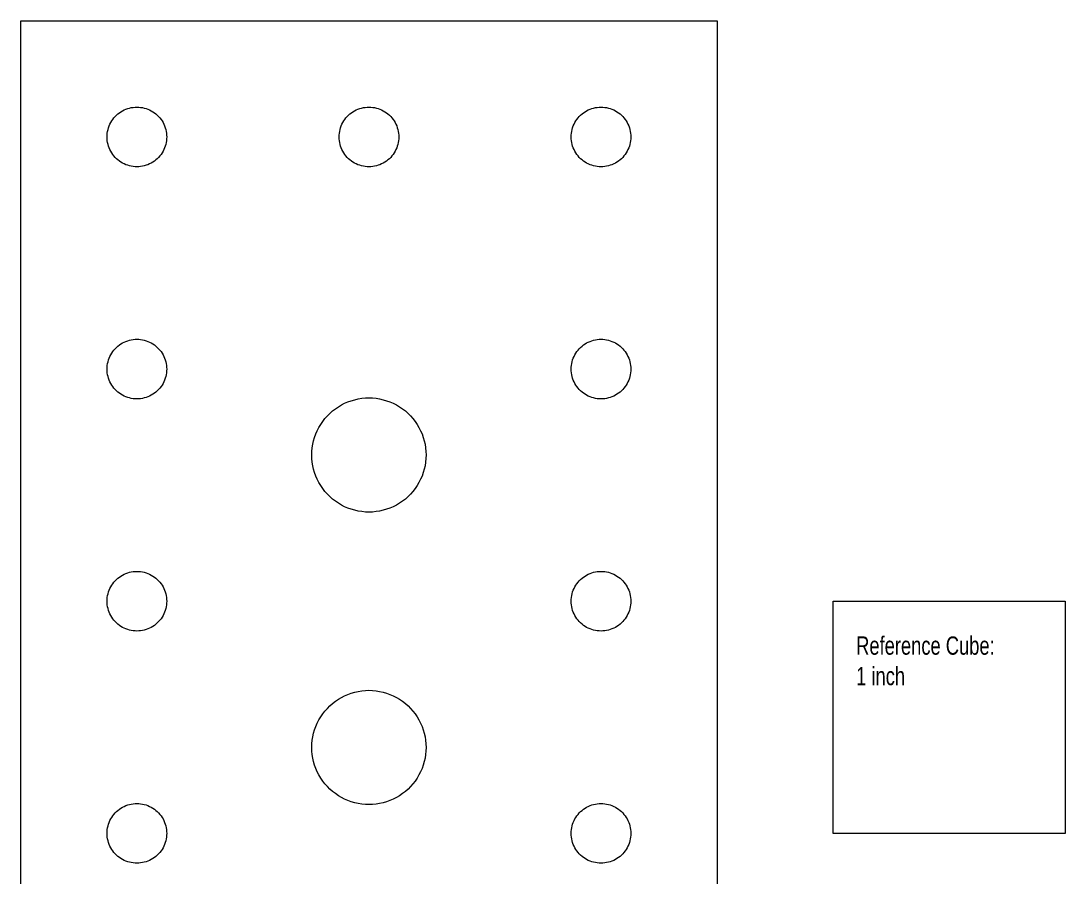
# Model space of a CAD drawing. Header units: millimetres. Extents: x -38 to 76, y -76 to 76.
# Drawn here: x -38.1 to 76.2, y -17.5 to 76.2 of the extents above; entities that cross this region are included whole.
import ezdxf

# ---------------------------------------------------------------- set-up
doc = ezdxf.new("R2010")
doc.units = ezdxf.units.MM
doc.layers.get('0').update_dxf_attribs({"linetype": 'CONTINUOUS', "lineweight": 0})
doc.styles.get("Standard").update_dxf_attribs({"font": 'txt', "width": 0.75})

msp = doc.modelspace()

# ---------------------------------------------------------------- linework, layer by layer
for p, q in [((-38.1, -76.2), (-38.1, 76.2)), ((-38.1, 76.2), (38.1, 76.2)), ((38.1, 76.2), (38.1, -76.2)), ((-27.149, 66.256), (-26.972, 66.36)), ((-26.972, 66.36), (-26.79, 66.453)), ((-26.79, 66.453), (-26.602, 66.535)), ((-26.602, 66.535), (-26.409, 66.604)), ((-26.409, 66.604), (-26.212, 66.661)), ((-26.212, 66.661), (-26.012, 66.706)), ((-26.012, 66.706), (-25.809, 66.738)), ((-25.809, 66.738), (-25.605, 66.757)), ((-25.605, 66.757), (-25.4, 66.764)), ((-25.4, 66.764), (-25.195, 66.757)), ((-25.195, 66.757), (-24.991, 66.738)), ((-24.991, 66.738), (-24.788, 66.706)), ((-24.788, 66.706), (-24.588, 66.661)), ((-24.588, 66.661), (-24.391, 66.604)), ((-24.391, 66.604), (-24.198, 66.535)), ((-24.198, 66.535), (-24.01, 66.453)), ((-24.01, 66.453), (-23.828, 66.36)), ((-23.828, 66.36), (-23.651, 66.256)), ((-1.749, 66.256), (-1.572, 66.36)), ((-1.572, 66.36), (-1.39, 66.453)), ((-1.39, 66.453), (-1.202, 66.535)), ((-1.202, 66.535), (-1.009, 66.604)), ((-1.009, 66.604), (-0.812, 66.661)), ((-0.812, 66.661), (-0.612, 66.706)), ((-0.612, 66.706), (-0.409, 66.738)), ((-0.409, 66.738), (-0.205, 66.757)), ((-0.205, 66.757), (0, 66.764)), ((0, 66.764), (0.205, 66.757)), ((0.205, 66.757), (0.409, 66.738)), ((0.409, 66.738), (0.612, 66.706)), ((0.612, 66.706), (0.812, 66.661)), ((0.812, 66.661), (1.009, 66.604)), ((1.009, 66.604), (1.202, 66.535)), ((1.202, 66.535), (1.39, 66.453)), ((1.39, 66.453), (1.572, 66.36)), ((1.572, 66.36), (1.749, 66.256)), ((23.651, 66.256), (23.828, 66.36)), ((23.828, 66.36), (24.01, 66.453)), ((24.01, 66.453), (24.198, 66.535)), ((24.198, 66.535), (24.391, 66.604)), ((24.391, 66.604), (24.588, 66.661)), ((24.588, 66.661), (24.788, 66.706)), ((24.788, 66.706), (24.991, 66.738)), ((24.991, 66.738), (25.195, 66.757)), ((25.195, 66.757), (25.4, 66.764)), ((25.4, 66.764), (25.605, 66.757)), ((25.605, 66.757), (25.809, 66.738)), ((25.809, 66.738), (26.012, 66.706)), ((26.012, 66.706), (26.212, 66.661)), ((26.212, 66.661), (26.409, 66.604)), ((26.409, 66.604), (26.602, 66.535)), ((26.602, 66.535), (26.79, 66.453)), ((26.79, 66.453), (26.972, 66.36)), ((26.972, 66.36), (27.149, 66.256)), ((-28.26, 65.072), (-28.156, 65.249)), ((-28.156, 65.249), (-28.041, 65.418)), ((-28.041, 65.418), (-27.915, 65.58)), ((-27.915, 65.58), (-27.779, 65.734)), ((-27.779, 65.734), (-27.634, 65.879)), ((-27.634, 65.879), (-27.48, 66.015)), ((-27.48, 66.015), (-27.318, 66.141)), ((-27.318, 66.141), (-27.149, 66.256)), ((-23.651, 66.256), (-23.482, 66.141)), ((-23.482, 66.141), (-23.32, 66.015)), ((-23.32, 66.015), (-23.166, 65.879)), ((-23.166, 65.879), (-23.021, 65.734)), ((-23.021, 65.734), (-22.885, 65.58)), ((-22.885, 65.58), (-22.759, 65.418)), ((-22.759, 65.418), (-22.644, 65.249)), ((-22.644, 65.249), (-22.54, 65.072)), ((-2.86, 65.072), (-2.756, 65.249)), ((-2.756, 65.249), (-2.641, 65.418)), ((-2.641, 65.418), (-2.515, 65.58)), ((-2.515, 65.58), (-2.379, 65.734)), ((-2.379, 65.734), (-2.234, 65.879)), ((-2.234, 65.879), (-2.08, 66.015)), ((-2.08, 66.015), (-1.918, 66.141)), ((-1.918, 66.141), (-1.749, 66.256)), ((1.749, 66.256), (1.918, 66.141)), ((1.918, 66.141), (2.08, 66.015)), ((2.08, 66.015), (2.234, 65.879)), ((2.234, 65.879), (2.379, 65.734)), ((2.379, 65.734), (2.515, 65.58)), ((2.515, 65.58), (2.641, 65.418)), ((2.641, 65.418), (2.756, 65.249)), ((2.756, 65.249), (2.86, 65.072)), ((22.54, 65.072), (22.644, 65.249)), ((22.644, 65.249), (22.759, 65.418)), ((22.759, 65.418), (22.885, 65.58)), ((22.885, 65.58), (23.021, 65.734)), ((23.021, 65.734), (23.166, 65.879)), ((23.166, 65.879), (23.32, 66.015)), ((23.32, 66.015), (23.482, 66.141)), ((23.482, 66.141), (23.651, 66.256)), ((27.149, 66.256), (27.318, 66.141)), ((27.318, 66.141), (27.48, 66.015)), ((27.48, 66.015), (27.634, 65.879)), ((27.634, 65.879), (27.779, 65.734)), ((27.779, 65.734), (27.915, 65.58)), ((27.915, 65.58), (28.041, 65.418)), ((28.041, 65.418), (28.156, 65.249)), ((28.156, 65.249), (28.26, 65.072)), ((-28.638, 63.909), (-28.606, 64.112)), ((-28.606, 64.112), (-28.561, 64.312)), ((-28.561, 64.312), (-28.504, 64.509)), ((-28.504, 64.509), (-28.435, 64.702)), ((-28.435, 64.702), (-28.353, 64.89)), ((-28.353, 64.89), (-28.26, 65.072)), ((-22.54, 65.072), (-22.447, 64.89)), ((-22.447, 64.89), (-22.365, 64.702)), ((-22.365, 64.702), (-22.296, 64.509)), ((-22.296, 64.509), (-22.239, 64.312)), ((-22.239, 64.312), (-22.194, 64.112)), ((-22.194, 64.112), (-22.162, 63.909)), ((-3.238, 63.909), (-3.206, 64.112)), ((-3.206, 64.112), (-3.161, 64.312)), ((-3.161, 64.312), (-3.104, 64.509)), ((-3.104, 64.509), (-3.035, 64.702)), ((-3.035, 64.702), (-2.953, 64.89)), ((-2.953, 64.89), (-2.86, 65.072)), ((2.86, 65.072), (2.953, 64.89)), ((2.953, 64.89), (3.035, 64.702)), ((3.035, 64.702), (3.104, 64.509)), ((3.104, 64.509), (3.161, 64.312)), ((3.161, 64.312), (3.206, 64.112)), ((3.206, 64.112), (3.238, 63.909)), ((22.162, 63.909), (22.194, 64.112)), ((22.194, 64.112), (22.239, 64.312)), ((22.239, 64.312), (22.296, 64.509)), ((22.296, 64.509), (22.365, 64.702)), ((22.365, 64.702), (22.447, 64.89)), ((22.447, 64.89), (22.54, 65.072)), ((28.26, 65.072), (28.353, 64.89)), ((28.353, 64.89), (28.435, 64.702)), ((28.435, 64.702), (28.504, 64.509)), ((28.504, 64.509), (28.561, 64.312)), ((28.561, 64.312), (28.606, 64.112)), ((28.606, 64.112), (28.638, 63.909)), ((-28.664, 63.5), (-28.657, 63.705)), ((-28.657, 63.295), (-28.664, 63.5)), ((-28.657, 63.705), (-28.638, 63.909)), ((-28.638, 63.091), (-28.657, 63.295)), ((-28.606, 62.888), (-28.638, 63.091)), ((-28.561, 62.688), (-28.606, 62.888)), ((-22.194, 62.888), (-22.239, 62.688)), ((-22.162, 63.091), (-22.194, 62.888)), ((-22.162, 63.909), (-22.143, 63.705)), ((-22.143, 63.295), (-22.162, 63.091)), ((-22.143, 63.705), (-22.136, 63.5)), ((-22.136, 63.5), (-22.143, 63.295)), ((-3.264, 63.5), (-3.257, 63.705)), ((-3.257, 63.295), (-3.264, 63.5)), ((-3.257, 63.705), (-3.238, 63.909)), ((-3.238, 63.091), (-3.257, 63.295)), ((-3.206, 62.888), (-3.238, 63.091)), ((-3.161, 62.688), (-3.206, 62.888)), ((3.206, 62.888), (3.161, 62.688)), ((3.238, 63.091), (3.206, 62.888)), ((3.238, 63.909), (3.257, 63.705)), ((3.257, 63.295), (3.238, 63.091)), ((3.257, 63.705), (3.264, 63.5)), ((3.264, 63.5), (3.257, 63.295)), ((22.136, 63.5), (22.143, 63.705)), ((22.143, 63.295), (22.136, 63.5)), ((22.143, 63.705), (22.162, 63.909)), ((22.162, 63.091), (22.143, 63.295)), ((22.194, 62.888), (22.162, 63.091)), ((22.239, 62.688), (22.194, 62.888)), ((28.606, 62.888), (28.561, 62.688)), ((28.638, 63.091), (28.606, 62.888)), ((28.638, 63.909), (28.657, 63.705)), ((28.657, 63.295), (28.638, 63.091)), ((28.657, 63.705), (28.664, 63.5)), ((28.664, 63.5), (28.657, 63.295)), ((-28.504, 62.491), (-28.561, 62.688)), ((-28.435, 62.298), (-28.504, 62.491)), ((-28.353, 62.11), (-28.435, 62.298)), ((-28.26, 61.928), (-28.353, 62.11)), ((-28.156, 61.751), (-28.26, 61.928)), ((-28.041, 61.582), (-28.156, 61.751)), ((-22.644, 61.751), (-22.759, 61.582)), ((-22.54, 61.928), (-22.644, 61.751)), ((-22.447, 62.11), (-22.54, 61.928)), ((-22.365, 62.298), (-22.447, 62.11)), ((-22.296, 62.491), (-22.365, 62.298)), ((-22.239, 62.688), (-22.296, 62.491)), ((-3.104, 62.491), (-3.161, 62.688)), ((-3.035, 62.298), (-3.104, 62.491)), ((-2.953, 62.11), (-3.035, 62.298)), ((-2.86, 61.928), (-2.953, 62.11)), ((-2.756, 61.751), (-2.86, 61.928)), ((-2.641, 61.582), (-2.756, 61.751)), ((2.756, 61.751), (2.641, 61.582)), ((2.86, 61.928), (2.756, 61.751)), ((2.953, 62.11), (2.86, 61.928)), ((3.035, 62.298), (2.953, 62.11)), ((3.104, 62.491), (3.035, 62.298)), ((3.161, 62.688), (3.104, 62.491)), ((22.296, 62.491), (22.239, 62.688)), ((22.365, 62.298), (22.296, 62.491)), ((22.447, 62.11), (22.365, 62.298)), ((22.54, 61.928), (22.447, 62.11)), ((22.644, 61.751), (22.54, 61.928)), ((22.759, 61.582), (22.644, 61.751)), ((28.156, 61.751), (28.041, 61.582)), ((28.26, 61.928), (28.156, 61.751)), ((28.353, 62.11), (28.26, 61.928)), ((28.435, 62.298), (28.353, 62.11)), ((28.504, 62.491), (28.435, 62.298)), ((28.561, 62.688), (28.504, 62.491)), ((-27.915, 61.42), (-28.041, 61.582)), ((-27.779, 61.266), (-27.915, 61.42)), ((-27.634, 61.121), (-27.779, 61.266)), ((-27.48, 60.985), (-27.634, 61.121)), ((-27.318, 60.859), (-27.48, 60.985)), ((-27.149, 60.744), (-27.318, 60.859)), ((-26.972, 60.64), (-27.149, 60.744)), ((-26.79, 60.547), (-26.972, 60.64)), ((-23.828, 60.64), (-24.01, 60.547)), ((-23.651, 60.744), (-23.828, 60.64)), ((-23.482, 60.859), (-23.651, 60.744)), ((-23.32, 60.985), (-23.482, 60.859)), ((-23.166, 61.121), (-23.32, 60.985)), ((-23.021, 61.266), (-23.166, 61.121)), ((-22.885, 61.42), (-23.021, 61.266)), ((-22.759, 61.582), (-22.885, 61.42)), ((-2.515, 61.42), (-2.641, 61.582)), ((-2.379, 61.266), (-2.515, 61.42)), ((-2.234, 61.121), (-2.379, 61.266)), ((-2.08, 60.985), (-2.234, 61.121)), ((-1.918, 60.859), (-2.08, 60.985)), ((-1.749, 60.744), (-1.918, 60.859)), ((-1.572, 60.64), (-1.749, 60.744)), ((-1.39, 60.547), (-1.572, 60.64)), ((1.572, 60.64), (1.39, 60.547)), ((1.749, 60.744), (1.572, 60.64)), ((1.918, 60.859), (1.749, 60.744)), ((2.08, 60.985), (1.918, 60.859)), ((2.234, 61.121), (2.08, 60.985)), ((2.379, 61.266), (2.234, 61.121)), ((2.515, 61.42), (2.379, 61.266)), ((2.641, 61.582), (2.515, 61.42)), ((22.885, 61.42), (22.759, 61.582)), ((23.021, 61.266), (22.885, 61.42)), ((23.166, 61.121), (23.021, 61.266)), ((23.32, 60.985), (23.166, 61.121)), ((23.482, 60.859), (23.32, 60.985)), ((23.651, 60.744), (23.482, 60.859)), ((23.828, 60.64), (23.651, 60.744)), ((24.01, 60.547), (23.828, 60.64)), ((26.972, 60.64), (26.79, 60.547)), ((27.149, 60.744), (26.972, 60.64)), ((27.318, 60.859), (27.149, 60.744)), ((27.48, 60.985), (27.318, 60.859)), ((27.634, 61.121), (27.48, 60.985)), ((27.779, 61.266), (27.634, 61.121)), ((27.915, 61.42), (27.779, 61.266)), ((28.041, 61.582), (27.915, 61.42)), ((-26.602, 60.465), (-26.79, 60.547)), ((-26.409, 60.396), (-26.602, 60.465)), ((-26.212, 60.339), (-26.409, 60.396)), ((-26.012, 60.294), (-26.212, 60.339)), ((-25.809, 60.262), (-26.012, 60.294)), ((-25.605, 60.243), (-25.809, 60.262)), ((-25.4, 60.236), (-25.605, 60.243)), ((-25.195, 60.243), (-25.4, 60.236)), ((-24.991, 60.262), (-25.195, 60.243)), ((-24.788, 60.294), (-24.991, 60.262)), ((-24.588, 60.339), (-24.788, 60.294)), ((-24.391, 60.396), (-24.588, 60.339)), ((-24.198, 60.465), (-24.391, 60.396)), ((-24.01, 60.547), (-24.198, 60.465)), ((-1.202, 60.465), (-1.39, 60.547)), ((-1.009, 60.396), (-1.202, 60.465)), ((-0.812, 60.339), (-1.009, 60.396)), ((-0.612, 60.294), (-0.812, 60.339)), ((-0.409, 60.262), (-0.612, 60.294)), ((-0.205, 60.243), (-0.409, 60.262)), ((0, 60.236), (-0.205, 60.243)), ((0.205, 60.243), (0, 60.236)), ((0.409, 60.262), (0.205, 60.243)), ((0.612, 60.294), (0.409, 60.262)), ((0.812, 60.339), (0.612, 60.294)), ((1.009, 60.396), (0.812, 60.339)), ((1.202, 60.465), (1.009, 60.396)), ((1.39, 60.547), (1.202, 60.465)), ((24.198, 60.465), (24.01, 60.547)), ((24.391, 60.396), (24.198, 60.465)), ((24.588, 60.339), (24.391, 60.396)), ((24.788, 60.294), (24.588, 60.339)), ((24.991, 60.262), (24.788, 60.294)), ((25.195, 60.243), (24.991, 60.262)), ((25.4, 60.236), (25.195, 60.243)), ((25.605, 60.243), (25.4, 60.236)), ((25.809, 60.262), (25.605, 60.243)), ((26.012, 60.294), (25.809, 60.262)), ((26.212, 60.339), (26.012, 60.294)), ((26.409, 60.396), (26.212, 60.339)), ((26.602, 60.465), (26.409, 60.396)), ((26.79, 60.547), (26.602, 60.465)), ((-26.602, 41.135), (-26.409, 41.204)), ((-26.409, 41.204), (-26.212, 41.261)), ((-26.212, 41.261), (-26.012, 41.306)), ((-26.012, 41.306), (-25.809, 41.338)), ((-25.809, 41.338), (-25.605, 41.357)), ((-25.605, 41.357), (-25.4, 41.364)), ((-25.4, 41.364), (-25.195, 41.357)), ((-25.195, 41.357), (-24.991, 41.338)), ((-24.991, 41.338), (-24.788, 41.306)), ((-24.788, 41.306), (-24.588, 41.261)), ((-24.588, 41.261), (-24.391, 41.204)), ((-24.391, 41.204), (-24.198, 41.135)), ((24.198, 41.135), (24.391, 41.204)), ((24.391, 41.204), (24.588, 41.261)), ((24.588, 41.261), (24.788, 41.306)), ((24.788, 41.306), (24.991, 41.338)), ((24.991, 41.338), (25.195, 41.357)), ((25.195, 41.357), (25.4, 41.364)), ((25.4, 41.364), (25.605, 41.357)), ((25.605, 41.357), (25.809, 41.338)), ((25.809, 41.338), (26.012, 41.306)), ((26.012, 41.306), (26.212, 41.261)), ((26.212, 41.261), (26.409, 41.204)), ((26.409, 41.204), (26.602, 41.135)), ((-28.156, 39.849), (-28.041, 40.018)), ((-28.041, 40.018), (-27.915, 40.18)), ((-27.915, 40.18), (-27.779, 40.334)), ((-27.779, 40.334), (-27.634, 40.479)), ((-27.634, 40.479), (-27.48, 40.615)), ((-27.48, 40.615), (-27.318, 40.741)), ((-27.318, 40.741), (-27.149, 40.856)), ((-27.149, 40.856), (-26.972, 40.96)), ((-26.972, 40.96), (-26.79, 41.053)), ((-26.79, 41.053), (-26.602, 41.135)), ((-24.198, 41.135), (-24.01, 41.053)), ((-24.01, 41.053), (-23.828, 40.96)), ((-23.828, 40.96), (-23.651, 40.856)), ((-23.651, 40.856), (-23.482, 40.741)), ((-23.482, 40.741), (-23.32, 40.615)), ((-23.32, 40.615), (-23.166, 40.479)), ((-23.166, 40.479), (-23.021, 40.334)), ((-23.021, 40.334), (-22.885, 40.18)), ((-22.885, 40.18), (-22.759, 40.018)), ((-22.759, 40.018), (-22.644, 39.849)), ((22.644, 39.849), (22.759, 40.018)), ((22.759, 40.018), (22.885, 40.18)), ((22.885, 40.18), (23.021, 40.334)), ((23.021, 40.334), (23.166, 40.479)), ((23.166, 40.479), (23.32, 40.615)), ((23.32, 40.615), (23.482, 40.741)), ((23.482, 40.741), (23.651, 40.856)), ((23.651, 40.856), (23.828, 40.96)), ((23.828, 40.96), (24.01, 41.053)), ((24.01, 41.053), (24.198, 41.135)), ((26.602, 41.135), (26.79, 41.053)), ((26.79, 41.053), (26.972, 40.96)), ((26.972, 40.96), (27.149, 40.856)), ((27.149, 40.856), (27.318, 40.741)), ((27.318, 40.741), (27.48, 40.615)), ((27.48, 40.615), (27.634, 40.479)), ((27.634, 40.479), (27.779, 40.334)), ((27.779, 40.334), (27.915, 40.18)), ((27.915, 40.18), (28.041, 40.018)), ((28.041, 40.018), (28.156, 39.849)), ((-28.606, 38.712), (-28.561, 38.912)), ((-28.561, 38.912), (-28.504, 39.109)), ((-28.504, 39.109), (-28.435, 39.302)), ((-28.435, 39.302), (-28.353, 39.49)), ((-28.353, 39.49), (-28.26, 39.672)), ((-28.26, 39.672), (-28.156, 39.849)), ((-22.644, 39.849), (-22.54, 39.672)), ((-22.54, 39.672), (-22.447, 39.49)), ((-22.447, 39.49), (-22.365, 39.302)), ((-22.365, 39.302), (-22.296, 39.109)), ((-22.296, 39.109), (-22.239, 38.912)), ((-22.239, 38.912), (-22.194, 38.712)), ((22.194, 38.712), (22.239, 38.912)), ((22.239, 38.912), (22.296, 39.109)), ((22.296, 39.109), (22.365, 39.302)), ((22.365, 39.302), (22.447, 39.49)), ((22.447, 39.49), (22.54, 39.672)), ((22.54, 39.672), (22.644, 39.849)), ((28.156, 39.849), (28.26, 39.672)), ((28.26, 39.672), (28.353, 39.49)), ((28.353, 39.49), (28.435, 39.302)), ((28.435, 39.302), (28.504, 39.109)), ((28.504, 39.109), (28.561, 38.912)), ((28.561, 38.912), (28.606, 38.712)), ((-28.664, 38.1), (-28.657, 38.305)), ((-28.657, 37.895), (-28.664, 38.1)), ((-28.657, 38.305), (-28.638, 38.509)), ((-28.638, 37.691), (-28.657, 37.895)), ((-28.638, 38.509), (-28.606, 38.712)), ((-22.194, 38.712), (-22.162, 38.509)), ((-22.162, 38.509), (-22.143, 38.305)), ((-22.143, 37.895), (-22.162, 37.691)), ((-22.143, 38.305), (-22.136, 38.1)), ((-22.136, 38.1), (-22.143, 37.895)), ((22.136, 38.1), (22.143, 38.305)), ((22.143, 37.895), (22.136, 38.1)), ((22.143, 38.305), (22.162, 38.509)), ((22.162, 37.691), (22.143, 37.895)), ((22.162, 38.509), (22.194, 38.712)), ((28.606, 38.712), (28.638, 38.509)), ((28.638, 38.509), (28.657, 38.305)), ((28.657, 37.895), (28.638, 37.691)), ((28.657, 38.305), (28.664, 38.1)), ((28.664, 38.1), (28.657, 37.895)), ((-28.606, 37.488), (-28.638, 37.691)), ((-28.561, 37.288), (-28.606, 37.488)), ((-28.504, 37.091), (-28.561, 37.288)), ((-28.435, 36.898), (-28.504, 37.091)), ((-28.353, 36.71), (-28.435, 36.898)), ((-28.26, 36.528), (-28.353, 36.71)), ((-22.447, 36.71), (-22.54, 36.528)), ((-22.365, 36.898), (-22.447, 36.71)), ((-22.296, 37.091), (-22.365, 36.898)), ((-22.239, 37.288), (-22.296, 37.091)), ((-22.194, 37.488), (-22.239, 37.288)), ((-22.162, 37.691), (-22.194, 37.488)), ((22.194, 37.488), (22.162, 37.691)), ((22.239, 37.288), (22.194, 37.488)), ((22.296, 37.091), (22.239, 37.288)), ((22.365, 36.898), (22.296, 37.091)), ((22.447, 36.71), (22.365, 36.898)), ((22.54, 36.528), (22.447, 36.71)), ((28.353, 36.71), (28.26, 36.528)), ((28.435, 36.898), (28.353, 36.71)), ((28.504, 37.091), (28.435, 36.898)), ((28.561, 37.288), (28.504, 37.091)), ((28.606, 37.488), (28.561, 37.288)), ((28.638, 37.691), (28.606, 37.488)), ((-28.156, 36.351), (-28.26, 36.528)), ((-28.041, 36.182), (-28.156, 36.351)), ((-27.915, 36.02), (-28.041, 36.182)), ((-27.779, 35.866), (-27.915, 36.02)), ((-27.634, 35.721), (-27.779, 35.866)), ((-27.48, 35.585), (-27.634, 35.721)), ((-27.318, 35.459), (-27.48, 35.585)), ((-27.149, 35.344), (-27.318, 35.459)), ((-23.482, 35.459), (-23.651, 35.344)), ((-23.32, 35.585), (-23.482, 35.459)), ((-23.166, 35.721), (-23.32, 35.585)), ((-23.021, 35.866), (-23.166, 35.721)), ((-22.885, 36.02), (-23.021, 35.866)), ((-22.759, 36.182), (-22.885, 36.02)), ((-22.644, 36.351), (-22.759, 36.182)), ((-22.54, 36.528), (-22.644, 36.351)), ((22.644, 36.351), (22.54, 36.528)), ((22.759, 36.182), (22.644, 36.351)), ((22.885, 36.02), (22.759, 36.182)), ((23.021, 35.866), (22.885, 36.02)), ((23.166, 35.721), (23.021, 35.866)), ((23.32, 35.585), (23.166, 35.721)), ((23.482, 35.459), (23.32, 35.585)), ((23.651, 35.344), (23.482, 35.459)), ((27.318, 35.459), (27.149, 35.344)), ((27.48, 35.585), (27.318, 35.459)), ((27.634, 35.721), (27.48, 35.585)), ((27.779, 35.866), (27.634, 35.721)), ((27.915, 36.02), (27.779, 35.866)), ((28.041, 36.182), (27.915, 36.02)), ((28.156, 36.351), (28.041, 36.182)), ((28.26, 36.528), (28.156, 36.351)), ((-26.972, 35.24), (-27.149, 35.344)), ((-26.79, 35.147), (-26.972, 35.24)), ((-26.602, 35.065), (-26.79, 35.147)), ((-26.409, 34.996), (-26.602, 35.065)), ((-26.212, 34.939), (-26.409, 34.996)), ((-26.012, 34.894), (-26.212, 34.939)), ((-25.809, 34.862), (-26.012, 34.894)), ((-25.605, 34.843), (-25.809, 34.862)), ((-25.4, 34.836), (-25.605, 34.843)), ((-25.195, 34.843), (-25.4, 34.836)), ((-24.991, 34.862), (-25.195, 34.843)), ((-24.788, 34.894), (-24.991, 34.862)), ((-24.588, 34.939), (-24.788, 34.894)), ((-24.391, 34.996), (-24.588, 34.939)), ((-24.198, 35.065), (-24.391, 34.996)), ((-24.01, 35.147), (-24.198, 35.065)), ((-23.828, 35.24), (-24.01, 35.147)), ((-23.651, 35.344), (-23.828, 35.24)), ((-3.011, 34.177), (-2.661, 34.355)), ((-2.661, 34.355), (-2.301, 34.511)), ((-2.301, 34.511), (-1.931, 34.644)), ((-1.931, 34.644), (-1.554, 34.754)), ((-1.554, 34.754), (-1.171, 34.839)), ((-1.171, 34.839), (-0.783, 34.901)), ((-0.783, 34.901), (-0.392, 34.938)), ((-0.392, 34.938), (0, 34.95)), ((0, 34.95), (0.392, 34.938)), ((0.392, 34.938), (0.783, 34.901)), ((0.783, 34.901), (1.171, 34.839)), ((1.171, 34.839), (1.554, 34.754)), ((1.554, 34.754), (1.931, 34.644)), ((1.931, 34.644), (2.301, 34.511)), ((2.301, 34.511), (2.661, 34.355)), ((2.661, 34.355), (3.011, 34.177)), ((23.828, 35.24), (23.651, 35.344)), ((24.01, 35.147), (23.828, 35.24)), ((24.198, 35.065), (24.01, 35.147)), ((24.391, 34.996), (24.198, 35.065)), ((24.588, 34.939), (24.391, 34.996)), ((24.788, 34.894), (24.588, 34.939)), ((24.991, 34.862), (24.788, 34.894)), ((25.195, 34.843), (24.991, 34.862)), ((25.4, 34.836), (25.195, 34.843)), ((25.605, 34.843), (25.4, 34.836)), ((25.809, 34.862), (25.605, 34.843)), ((26.012, 34.894), (25.809, 34.862)), ((26.212, 34.939), (26.012, 34.894)), ((26.409, 34.996), (26.212, 34.939)), ((26.602, 35.065), (26.409, 34.996)), ((26.79, 35.147), (26.602, 35.065)), ((26.972, 35.24), (26.79, 35.147)), ((27.149, 35.344), (26.972, 35.24)), ((-4.556, 32.978), (-4.278, 33.256)), ((-4.278, 33.256), (-3.984, 33.516)), ((-3.984, 33.516), (-3.674, 33.756)), ((-3.674, 33.756), (-3.349, 33.977)), ((-3.349, 33.977), (-3.011, 34.177)), ((3.011, 34.177), (3.349, 33.977)), ((3.349, 33.977), (3.674, 33.756)), ((3.674, 33.756), (3.984, 33.516)), ((3.984, 33.516), (4.278, 33.256)), ((4.278, 33.256), (4.556, 32.978)), ((-5.477, 31.711), (-5.277, 32.049)), ((-5.277, 32.049), (-5.056, 32.374)), ((-5.056, 32.374), (-4.816, 32.684)), ((-4.816, 32.684), (-4.556, 32.978)), ((4.556, 32.978), (4.816, 32.684)), ((4.816, 32.684), (5.056, 32.374)), ((5.056, 32.374), (5.277, 32.049)), ((5.277, 32.049), (5.477, 31.711)), ((-5.944, 30.631), (-5.811, 31.001)), ((-5.811, 31.001), (-5.655, 31.361)), ((-5.655, 31.361), (-5.477, 31.711)), ((5.477, 31.711), (5.655, 31.361)), ((5.655, 31.361), (5.811, 31.001)), ((5.811, 31.001), (5.944, 30.631)), ((-6.201, 29.483), (-6.139, 29.871)), ((-6.139, 29.871), (-6.054, 30.254)), ((-6.054, 30.254), (-5.944, 30.631)), ((5.944, 30.631), (6.054, 30.254)), ((6.054, 30.254), (6.139, 29.871)), ((6.139, 29.871), (6.201, 29.483)), ((-6.25, 28.7), (-6.238, 29.092)), ((-6.238, 28.308), (-6.25, 28.7)), ((-6.238, 29.092), (-6.201, 29.483)), ((6.201, 29.483), (6.238, 29.092)), ((6.238, 29.092), (6.25, 28.7)), ((6.25, 28.7), (6.238, 28.308)), ((-6.201, 27.917), (-6.238, 28.308)), ((-6.139, 27.529), (-6.201, 27.917)), ((-6.054, 27.146), (-6.139, 27.529)), ((6.139, 27.529), (6.054, 27.146)), ((6.201, 27.917), (6.139, 27.529)), ((6.238, 28.308), (6.201, 27.917)), ((-5.944, 26.769), (-6.054, 27.146)), ((-5.811, 26.399), (-5.944, 26.769)), ((-5.655, 26.039), (-5.811, 26.399)), ((5.811, 26.399), (5.655, 26.039)), ((5.944, 26.769), (5.811, 26.399)), ((6.054, 27.146), (5.944, 26.769)), ((-5.477, 25.689), (-5.655, 26.039)), ((-5.277, 25.351), (-5.477, 25.689)), ((-5.056, 25.026), (-5.277, 25.351)), ((5.277, 25.351), (5.056, 25.026)), ((5.477, 25.689), (5.277, 25.351)), ((5.655, 26.039), (5.477, 25.689)), ((-4.816, 24.716), (-5.056, 25.026)), ((-4.556, 24.422), (-4.816, 24.716)), ((-4.278, 24.144), (-4.556, 24.422)), ((-3.984, 23.884), (-4.278, 24.144)), ((4.278, 24.144), (3.984, 23.884)), ((4.556, 24.422), (4.278, 24.144)), ((4.816, 24.716), (4.556, 24.422)), ((5.056, 25.026), (4.816, 24.716)), ((-3.674, 23.644), (-3.984, 23.884)), ((-3.349, 23.423), (-3.674, 23.644)), ((-3.011, 23.223), (-3.349, 23.423)), ((-2.661, 23.045), (-3.011, 23.223)), ((-2.301, 22.889), (-2.661, 23.045)), ((-1.931, 22.756), (-2.301, 22.889)), ((2.301, 22.889), (1.931, 22.756)), ((2.661, 23.045), (2.301, 22.889)), ((3.011, 23.223), (2.661, 23.045)), ((3.349, 23.423), (3.011, 23.223)), ((3.674, 23.644), (3.349, 23.423)), ((3.984, 23.884), (3.674, 23.644)), ((-1.554, 22.646), (-1.931, 22.756)), ((-1.171, 22.561), (-1.554, 22.646)), ((-0.783, 22.499), (-1.171, 22.561)), ((-0.392, 22.462), (-0.783, 22.499)), ((0, 22.45), (-0.392, 22.462)), ((0.392, 22.462), (0, 22.45)), ((0.783, 22.499), (0.392, 22.462)), ((1.171, 22.561), (0.783, 22.499)), ((1.554, 22.646), (1.171, 22.561)), ((1.931, 22.756), (1.554, 22.646)), ((-27.915, 14.78), (-27.779, 14.934)), ((-27.779, 14.934), (-27.634, 15.079)), ((-27.634, 15.079), (-27.48, 15.215)), ((-27.48, 15.215), (-27.318, 15.341)), ((-27.318, 15.341), (-27.149, 15.456)), ((-27.149, 15.456), (-26.972, 15.56)), ((-26.972, 15.56), (-26.79, 15.653)), ((-26.79, 15.653), (-26.602, 15.735)), ((-26.602, 15.735), (-26.409, 15.804)), ((-26.409, 15.804), (-26.212, 15.861)), ((-26.212, 15.861), (-26.012, 15.906)), ((-26.012, 15.906), (-25.809, 15.938)), ((-25.809, 15.938), (-25.605, 15.957)), ((-25.605, 15.957), (-25.4, 15.964)), ((-25.4, 15.964), (-25.195, 15.957)), ((-25.195, 15.957), (-24.991, 15.938)), ((-24.991, 15.938), (-24.788, 15.906)), ((-24.788, 15.906), (-24.588, 15.861)), ((-24.588, 15.861), (-24.391, 15.804)), ((-24.391, 15.804), (-24.198, 15.735)), ((-24.198, 15.735), (-24.01, 15.653)), ((-24.01, 15.653), (-23.828, 15.56)), ((-23.828, 15.56), (-23.651, 15.456)), ((-23.651, 15.456), (-23.482, 15.341)), ((-23.482, 15.341), (-23.32, 15.215)), ((-23.32, 15.215), (-23.166, 15.079)), ((-23.166, 15.079), (-23.021, 14.934)), ((-23.021, 14.934), (-22.885, 14.78)), ((22.885, 14.78), (23.021, 14.934)), ((23.021, 14.934), (23.166, 15.079)), ((23.166, 15.079), (23.32, 15.215)), ((23.32, 15.215), (23.482, 15.341)), ((23.482, 15.341), (23.651, 15.456)), ((23.651, 15.456), (23.828, 15.56)), ((23.828, 15.56), (24.01, 15.653)), ((24.01, 15.653), (24.198, 15.735)), ((24.198, 15.735), (24.391, 15.804)), ((24.391, 15.804), (24.588, 15.861)), ((24.588, 15.861), (24.788, 15.906)), ((24.788, 15.906), (24.991, 15.938)), ((24.991, 15.938), (25.195, 15.957)), ((25.195, 15.957), (25.4, 15.964)), ((25.4, 15.964), (25.605, 15.957)), ((25.605, 15.957), (25.809, 15.938)), ((25.809, 15.938), (26.012, 15.906)), ((26.012, 15.906), (26.212, 15.861)), ((26.212, 15.861), (26.409, 15.804)), ((26.409, 15.804), (26.602, 15.735)), ((26.602, 15.735), (26.79, 15.653)), ((26.79, 15.653), (26.972, 15.56)), ((26.972, 15.56), (27.149, 15.456)), ((27.149, 15.456), (27.318, 15.341)), ((27.318, 15.341), (27.48, 15.215)), ((27.48, 15.215), (27.634, 15.079)), ((27.634, 15.079), (27.779, 14.934)), ((27.779, 14.934), (27.915, 14.78)), ((-28.504, 13.709), (-28.435, 13.902)), ((-28.435, 13.902), (-28.353, 14.09)), ((-28.353, 14.09), (-28.26, 14.272)), ((-28.26, 14.272), (-28.156, 14.449)), ((-28.156, 14.449), (-28.041, 14.618)), ((-28.041, 14.618), (-27.915, 14.78)), ((-22.885, 14.78), (-22.759, 14.618)), ((-22.759, 14.618), (-22.644, 14.449)), ((-22.644, 14.449), (-22.54, 14.272)), ((-22.54, 14.272), (-22.447, 14.09)), ((-22.447, 14.09), (-22.365, 13.902)), ((-22.365, 13.902), (-22.296, 13.709)), ((22.296, 13.709), (22.365, 13.902)), ((22.365, 13.902), (22.447, 14.09)), ((22.447, 14.09), (22.54, 14.272)), ((22.54, 14.272), (22.644, 14.449)), ((22.644, 14.449), (22.759, 14.618)), ((22.759, 14.618), (22.885, 14.78)), ((27.915, 14.78), (28.041, 14.618)), ((28.041, 14.618), (28.156, 14.449)), ((28.156, 14.449), (28.26, 14.272)), ((28.26, 14.272), (28.353, 14.09)), ((28.353, 14.09), (28.435, 13.902)), ((28.435, 13.902), (28.504, 13.709)), ((-28.664, 12.7), (-28.657, 12.905)), ((-28.657, 12.495), (-28.664, 12.7)), ((-28.657, 12.905), (-28.638, 13.109)), ((-28.638, 13.109), (-28.606, 13.312)), ((-28.606, 13.312), (-28.561, 13.512)), ((-28.561, 13.512), (-28.504, 13.709)), ((-22.296, 13.709), (-22.239, 13.512)), ((-22.239, 13.512), (-22.194, 13.312)), ((-22.194, 13.312), (-22.162, 13.109)), ((-22.162, 13.109), (-22.143, 12.905)), ((-22.143, 12.905), (-22.136, 12.7)), ((-22.136, 12.7), (-22.143, 12.495)), ((22.136, 12.7), (22.143, 12.905)), ((22.143, 12.495), (22.136, 12.7)), ((22.143, 12.905), (22.162, 13.109)), ((22.162, 13.109), (22.194, 13.312)), ((22.194, 13.312), (22.239, 13.512)), ((22.239, 13.512), (22.296, 13.709)), ((28.504, 13.709), (28.561, 13.512)), ((28.561, 13.512), (28.606, 13.312)), ((28.606, 13.312), (28.638, 13.109)), ((28.638, 13.109), (28.657, 12.905)), ((28.657, 12.905), (28.664, 12.7)), ((28.664, 12.7), (28.657, 12.495)), ((50.8, -12.7), (50.8, 12.7)), ((50.8, 12.7), (76.2, 12.7)), ((76.2, 12.7), (76.2, -12.7)), ((-28.638, 12.291), (-28.657, 12.495)), ((-28.606, 12.088), (-28.638, 12.291)), ((-28.561, 11.888), (-28.606, 12.088)), ((-28.504, 11.691), (-28.561, 11.888)), ((-28.435, 11.498), (-28.504, 11.691)), ((-28.353, 11.31), (-28.435, 11.498)), ((-22.365, 11.498), (-22.447, 11.31)), ((-22.296, 11.691), (-22.365, 11.498)), ((-22.239, 11.888), (-22.296, 11.691)), ((-22.194, 12.088), (-22.239, 11.888)), ((-22.162, 12.291), (-22.194, 12.088)), ((-22.143, 12.495), (-22.162, 12.291)), ((22.162, 12.291), (22.143, 12.495)), ((22.194, 12.088), (22.162, 12.291)), ((22.239, 11.888), (22.194, 12.088)), ((22.296, 11.691), (22.239, 11.888)), ((22.365, 11.498), (22.296, 11.691)), ((22.447, 11.31), (22.365, 11.498)), ((28.435, 11.498), (28.353, 11.31)), ((28.504, 11.691), (28.435, 11.498)), ((28.561, 11.888), (28.504, 11.691)), ((28.606, 12.088), (28.561, 11.888)), ((28.638, 12.291), (28.606, 12.088)), ((28.657, 12.495), (28.638, 12.291)), ((-28.26, 11.128), (-28.353, 11.31)), ((-28.156, 10.951), (-28.26, 11.128)), ((-28.041, 10.782), (-28.156, 10.951)), ((-27.915, 10.62), (-28.041, 10.782)), ((-27.779, 10.466), (-27.915, 10.62)), ((-27.634, 10.321), (-27.779, 10.466)), ((-27.48, 10.185), (-27.634, 10.321)), ((-23.166, 10.321), (-23.32, 10.185)), ((-23.021, 10.466), (-23.166, 10.321)), ((-22.885, 10.62), (-23.021, 10.466)), ((-22.759, 10.782), (-22.885, 10.62)), ((-22.644, 10.951), (-22.759, 10.782)), ((-22.54, 11.128), (-22.644, 10.951)), ((-22.447, 11.31), (-22.54, 11.128)), ((22.54, 11.128), (22.447, 11.31)), ((22.644, 10.951), (22.54, 11.128)), ((22.759, 10.782), (22.644, 10.951)), ((22.885, 10.62), (22.759, 10.782)), ((23.021, 10.466), (22.885, 10.62)), ((23.166, 10.321), (23.021, 10.466)), ((23.32, 10.185), (23.166, 10.321)), ((27.634, 10.321), (27.48, 10.185)), ((27.779, 10.466), (27.634, 10.321)), ((27.915, 10.62), (27.779, 10.466)), ((28.041, 10.782), (27.915, 10.62)), ((28.156, 10.951), (28.041, 10.782)), ((28.26, 11.128), (28.156, 10.951)), ((28.353, 11.31), (28.26, 11.128)), ((-27.318, 10.059), (-27.48, 10.185)), ((-27.149, 9.944), (-27.318, 10.059)), ((-26.972, 9.84), (-27.149, 9.944)), ((-26.79, 9.747), (-26.972, 9.84)), ((-26.602, 9.665), (-26.79, 9.747)), ((-26.409, 9.596), (-26.602, 9.665)), ((-26.212, 9.539), (-26.409, 9.596)), ((-26.012, 9.494), (-26.212, 9.539)), ((-25.809, 9.462), (-26.012, 9.494)), ((-25.605, 9.443), (-25.809, 9.462)), ((-25.4, 9.436), (-25.605, 9.443)), ((-25.195, 9.443), (-25.4, 9.436)), ((-24.991, 9.462), (-25.195, 9.443)), ((-24.788, 9.494), (-24.991, 9.462)), ((-24.588, 9.539), (-24.788, 9.494)), ((-24.391, 9.596), (-24.588, 9.539)), ((-24.198, 9.665), (-24.391, 9.596)), ((-24.01, 9.747), (-24.198, 9.665)), ((-23.828, 9.84), (-24.01, 9.747)), ((-23.651, 9.944), (-23.828, 9.84)), ((-23.482, 10.059), (-23.651, 9.944)), ((-23.32, 10.185), (-23.482, 10.059)), ((23.482, 10.059), (23.32, 10.185)), ((23.651, 9.944), (23.482, 10.059)), ((23.828, 9.84), (23.651, 9.944)), ((24.01, 9.747), (23.828, 9.84)), ((24.198, 9.665), (24.01, 9.747)), ((24.391, 9.596), (24.198, 9.665)), ((24.588, 9.539), (24.391, 9.596)), ((24.788, 9.494), (24.588, 9.539)), ((24.991, 9.462), (24.788, 9.494)), ((25.195, 9.443), (24.991, 9.462)), ((25.4, 9.436), (25.195, 9.443)), ((25.605, 9.443), (25.4, 9.436)), ((25.809, 9.462), (25.605, 9.443)), ((26.012, 9.494), (25.809, 9.462)), ((26.212, 9.539), (26.012, 9.494)), ((26.409, 9.596), (26.212, 9.539)), ((26.602, 9.665), (26.409, 9.596)), ((26.79, 9.747), (26.602, 9.665)), ((26.972, 9.84), (26.79, 9.747)), ((27.149, 9.944), (26.972, 9.84)), ((27.318, 10.059), (27.149, 9.944)), ((27.48, 10.185), (27.318, 10.059)), ((-3.011, 2.177), (-2.661, 2.355)), ((-2.661, 2.355), (-2.301, 2.511)), ((-2.301, 2.511), (-1.931, 2.644)), ((-1.931, 2.644), (-1.554, 2.754)), ((-1.554, 2.754), (-1.171, 2.839)), ((-1.171, 2.839), (-0.783, 2.901)), ((-0.783, 2.901), (-0.392, 2.938)), ((-0.392, 2.938), (0, 2.95)), ((0, 2.95), (0.392, 2.938)), ((0.392, 2.938), (0.783, 2.901)), ((0.783, 2.901), (1.171, 2.839)), ((1.171, 2.839), (1.554, 2.754)), ((1.554, 2.754), (1.931, 2.644)), ((1.931, 2.644), (2.301, 2.511)), ((2.301, 2.511), (2.661, 2.355)), ((2.661, 2.355), (3.011, 2.177)), ((-4.556, 0.978), (-4.278, 1.256)), ((-4.278, 1.256), (-3.984, 1.516)), ((-3.984, 1.516), (-3.674, 1.756)), ((-3.674, 1.756), (-3.349, 1.977)), ((-3.349, 1.977), (-3.011, 2.177)), ((3.011, 2.177), (3.349, 1.977)), ((3.349, 1.977), (3.674, 1.756)), ((3.674, 1.756), (3.984, 1.516)), ((3.984, 1.516), (4.278, 1.256)), ((4.278, 1.256), (4.556, 0.978)), ((-5.477, -0.289), (-5.277, 0.049)), ((-5.277, 0.049), (-5.056, 0.374)), ((-5.056, 0.374), (-4.816, 0.684)), ((-4.816, 0.684), (-4.556, 0.978)), ((4.556, 0.978), (4.816, 0.684)), ((4.816, 0.684), (5.056, 0.374)), ((5.056, 0.374), (5.277, 0.049)), ((5.277, 0.049), (5.477, -0.289)), ((-5.944, -1.369), (-5.811, -0.999)), ((-5.811, -0.999), (-5.655, -0.639)), ((-5.655, -0.639), (-5.477, -0.289)), ((5.477, -0.289), (5.655, -0.639)), ((5.655, -0.639), (5.811, -0.999)), ((5.811, -0.999), (5.944, -1.369)), ((-6.201, -2.517), (-6.139, -2.129)), ((-6.139, -2.129), (-6.054, -1.746)), ((-6.054, -1.746), (-5.944, -1.369)), ((5.944, -1.369), (6.054, -1.746)), ((6.054, -1.746), (6.139, -2.129)), ((6.139, -2.129), (6.201, -2.517)), ((-6.25, -3.3), (-6.238, -2.908)), ((-6.238, -3.692), (-6.25, -3.3)), ((-6.238, -2.908), (-6.201, -2.517)), ((6.201, -2.517), (6.238, -2.908)), ((6.238, -2.908), (6.25, -3.3)), ((6.25, -3.3), (6.238, -3.692)), ((-6.201, -4.083), (-6.238, -3.692)), ((-6.139, -4.471), (-6.201, -4.083)), ((-6.054, -4.854), (-6.139, -4.471)), ((6.139, -4.471), (6.054, -4.854)), ((6.201, -4.083), (6.139, -4.471)), ((6.238, -3.692), (6.201, -4.083)), ((-5.944, -5.231), (-6.054, -4.854)), ((-5.811, -5.601), (-5.944, -5.231)), ((-5.655, -5.961), (-5.811, -5.601)), ((5.811, -5.601), (5.655, -5.961)), ((5.944, -5.231), (5.811, -5.601)), ((6.054, -4.854), (5.944, -5.231)), ((-5.477, -6.311), (-5.655, -5.961)), ((-5.277, -6.649), (-5.477, -6.311)), ((-5.056, -6.974), (-5.277, -6.649)), ((5.277, -6.649), (5.056, -6.974)), ((5.477, -6.311), (5.277, -6.649)), ((5.655, -5.961), (5.477, -6.311)), ((-4.816, -7.284), (-5.056, -6.974)), ((-4.556, -7.578), (-4.816, -7.284)), ((-4.278, -7.856), (-4.556, -7.578)), ((-3.984, -8.116), (-4.278, -7.856)), ((4.278, -7.856), (3.984, -8.116)), ((4.556, -7.578), (4.278, -7.856)), ((4.816, -7.284), (4.556, -7.578)), ((5.056, -6.974), (4.816, -7.284)), ((-3.674, -8.356), (-3.984, -8.116)), ((-3.349, -8.577), (-3.674, -8.356)), ((-3.011, -8.777), (-3.349, -8.577)), ((-2.661, -8.955), (-3.011, -8.777)), ((-2.301, -9.111), (-2.661, -8.955)), ((-1.931, -9.244), (-2.301, -9.111)), ((2.301, -9.111), (1.931, -9.244)), ((2.661, -8.955), (2.301, -9.111)), ((3.011, -8.777), (2.661, -8.955)), ((3.349, -8.577), (3.011, -8.777)), ((3.674, -8.356), (3.349, -8.577)), ((3.984, -8.116), (3.674, -8.356)), ((-27.634, -10.321), (-27.48, -10.185)), ((-27.48, -10.185), (-27.318, -10.059)), ((-27.318, -10.059), (-27.149, -9.944)), ((-27.149, -9.944), (-26.972, -9.84)), ((-26.972, -9.84), (-26.79, -9.747)), ((-26.79, -9.747), (-26.602, -9.665)), ((-26.602, -9.665), (-26.409, -9.596)), ((-26.409, -9.596), (-26.212, -9.539)), ((-26.212, -9.539), (-26.012, -9.494)), ((-26.012, -9.494), (-25.809, -9.462)), ((-25.809, -9.462), (-25.605, -9.443)), ((-25.605, -9.443), (-25.4, -9.436)), ((-25.4, -9.436), (-25.195, -9.443)), ((-25.195, -9.443), (-24.991, -9.462)), ((-24.991, -9.462), (-24.788, -9.494)), ((-24.788, -9.494), (-24.588, -9.539)), ((-24.588, -9.539), (-24.391, -9.596)), ((-24.391, -9.596), (-24.198, -9.665)), ((-24.198, -9.665), (-24.01, -9.747)), ((-24.01, -9.747), (-23.828, -9.84)), ((-23.828, -9.84), (-23.651, -9.944)), ((-23.651, -9.944), (-23.482, -10.059)), ((-23.482, -10.059), (-23.32, -10.185)), ((-23.32, -10.185), (-23.166, -10.321)), ((-1.554, -9.354), (-1.931, -9.244)), ((-1.171, -9.439), (-1.554, -9.354)), ((-0.783, -9.501), (-1.171, -9.439)), ((-0.392, -9.538), (-0.783, -9.501)), ((0, -9.55), (-0.392, -9.538)), ((0.392, -9.538), (0, -9.55)), ((0.783, -9.501), (0.392, -9.538)), ((1.171, -9.439), (0.783, -9.501)), ((1.554, -9.354), (1.171, -9.439)), ((1.931, -9.244), (1.554, -9.354)), ((23.166, -10.321), (23.32, -10.185)), ((23.32, -10.185), (23.482, -10.059)), ((23.482, -10.059), (23.651, -9.944)), ((23.651, -9.944), (23.828, -9.84)), ((23.828, -9.84), (24.01, -9.747)), ((24.01, -9.747), (24.198, -9.665)), ((24.198, -9.665), (24.391, -9.596)), ((24.391, -9.596), (24.588, -9.539)), ((24.588, -9.539), (24.788, -9.494)), ((24.788, -9.494), (24.991, -9.462)), ((24.991, -9.462), (25.195, -9.443)), ((25.195, -9.443), (25.4, -9.436)), ((25.4, -9.436), (25.605, -9.443)), ((25.605, -9.443), (25.809, -9.462)), ((25.809, -9.462), (26.012, -9.494)), ((26.012, -9.494), (26.212, -9.539)), ((26.212, -9.539), (26.409, -9.596)), ((26.409, -9.596), (26.602, -9.665)), ((26.602, -9.665), (26.79, -9.747)), ((26.79, -9.747), (26.972, -9.84)), ((26.972, -9.84), (27.149, -9.944)), ((27.149, -9.944), (27.318, -10.059)), ((27.318, -10.059), (27.48, -10.185)), ((27.48, -10.185), (27.634, -10.321)), ((-28.435, -11.498), (-28.353, -11.31)), ((-28.353, -11.31), (-28.26, -11.128)), ((-28.26, -11.128), (-28.156, -10.951)), ((-28.156, -10.951), (-28.041, -10.782)), ((-28.041, -10.782), (-27.915, -10.62)), ((-27.915, -10.62), (-27.779, -10.466)), ((-27.779, -10.466), (-27.634, -10.321)), ((-23.166, -10.321), (-23.021, -10.466)), ((-23.021, -10.466), (-22.885, -10.62)), ((-22.885, -10.62), (-22.759, -10.782)), ((-22.759, -10.782), (-22.644, -10.951)), ((-22.644, -10.951), (-22.54, -11.128)), ((-22.54, -11.128), (-22.447, -11.31)), ((-22.447, -11.31), (-22.365, -11.498)), ((22.365, -11.498), (22.447, -11.31)), ((22.447, -11.31), (22.54, -11.128)), ((22.54, -11.128), (22.644, -10.951)), ((22.644, -10.951), (22.759, -10.782)), ((22.759, -10.782), (22.885, -10.62)), ((22.885, -10.62), (23.021, -10.466)), ((23.021, -10.466), (23.166, -10.321)), ((27.634, -10.321), (27.779, -10.466)), ((27.779, -10.466), (27.915, -10.62)), ((27.915, -10.62), (28.041, -10.782)), ((28.041, -10.782), (28.156, -10.951)), ((28.156, -10.951), (28.26, -11.128)), ((28.26, -11.128), (28.353, -11.31)), ((28.353, -11.31), (28.435, -11.498)), ((-28.664, -12.7), (-28.657, -12.495)), ((-28.657, -12.495), (-28.638, -12.291)), ((-28.638, -12.291), (-28.606, -12.088)), ((-28.606, -12.088), (-28.561, -11.888)), ((-28.561, -11.888), (-28.504, -11.691)), ((-28.504, -11.691), (-28.435, -11.498)), ((-22.365, -11.498), (-22.296, -11.691)), ((-22.296, -11.691), (-22.239, -11.888)), ((-22.239, -11.888), (-22.194, -12.088)), ((-22.194, -12.088), (-22.162, -12.291)), ((-22.162, -12.291), (-22.143, -12.495)), ((-22.143, -12.495), (-22.136, -12.7)), ((22.136, -12.7), (22.143, -12.495)), ((22.143, -12.495), (22.162, -12.291)), ((22.162, -12.291), (22.194, -12.088)), ((22.194, -12.088), (22.239, -11.888)), ((22.239, -11.888), (22.296, -11.691)), ((22.296, -11.691), (22.365, -11.498)), ((28.435, -11.498), (28.504, -11.691)), ((28.504, -11.691), (28.561, -11.888)), ((28.561, -11.888), (28.606, -12.088)), ((28.606, -12.088), (28.638, -12.291)), ((28.638, -12.291), (28.657, -12.495)), ((28.657, -12.495), (28.664, -12.7)), ((-28.657, -12.905), (-28.664, -12.7)), ((-28.638, -13.109), (-28.657, -12.905)), ((-28.606, -13.312), (-28.638, -13.109)), ((-28.561, -13.512), (-28.606, -13.312)), ((-28.504, -13.709), (-28.561, -13.512)), ((-28.435, -13.902), (-28.504, -13.709)), ((-22.296, -13.709), (-22.365, -13.902)), ((-22.239, -13.512), (-22.296, -13.709)), ((-22.194, -13.312), (-22.239, -13.512)), ((-22.162, -13.109), (-22.194, -13.312)), ((-22.143, -12.905), (-22.162, -13.109)), ((-22.136, -12.7), (-22.143, -12.905)), ((22.143, -12.905), (22.136, -12.7)), ((22.162, -13.109), (22.143, -12.905)), ((22.194, -13.312), (22.162, -13.109)), ((22.239, -13.512), (22.194, -13.312)), ((22.296, -13.709), (22.239, -13.512)), ((22.365, -13.902), (22.296, -13.709)), ((28.504, -13.709), (28.435, -13.902)), ((28.561, -13.512), (28.504, -13.709)), ((28.606, -13.312), (28.561, -13.512)), ((28.638, -13.109), (28.606, -13.312)), ((28.657, -12.905), (28.638, -13.109)), ((28.664, -12.7), (28.657, -12.905)), ((76.2, -12.7), (50.8, -12.7)), ((-28.353, -14.09), (-28.435, -13.902)), ((-28.26, -14.272), (-28.353, -14.09)), ((-28.156, -14.449), (-28.26, -14.272)), ((-28.041, -14.618), (-28.156, -14.449)), ((-27.915, -14.78), (-28.041, -14.618)), ((-27.779, -14.934), (-27.915, -14.78)), ((-22.885, -14.78), (-23.021, -14.934)), ((-22.759, -14.618), (-22.885, -14.78)), ((-22.644, -14.449), (-22.759, -14.618)), ((-22.54, -14.272), (-22.644, -14.449)), ((-22.447, -14.09), (-22.54, -14.272)), ((-22.365, -13.902), (-22.447, -14.09)), ((22.447, -14.09), (22.365, -13.902)), ((22.54, -14.272), (22.447, -14.09)), ((22.644, -14.449), (22.54, -14.272)), ((22.759, -14.618), (22.644, -14.449)), ((22.885, -14.78), (22.759, -14.618)), ((23.021, -14.934), (22.885, -14.78)), ((27.915, -14.78), (27.779, -14.934)), ((28.041, -14.618), (27.915, -14.78)), ((28.156, -14.449), (28.041, -14.618)), ((28.26, -14.272), (28.156, -14.449)), ((28.353, -14.09), (28.26, -14.272)), ((28.435, -13.902), (28.353, -14.09)), ((-27.634, -15.079), (-27.779, -14.934)), ((-27.48, -15.215), (-27.634, -15.079)), ((-27.318, -15.341), (-27.48, -15.215)), ((-27.149, -15.456), (-27.318, -15.341)), ((-26.972, -15.56), (-27.149, -15.456)), ((-26.79, -15.653), (-26.972, -15.56)), ((-26.602, -15.735), (-26.79, -15.653)), ((-26.409, -15.804), (-26.602, -15.735)), ((-26.212, -15.861), (-26.409, -15.804)), ((-26.012, -15.906), (-26.212, -15.861)), ((-25.809, -15.938), (-26.012, -15.906)), ((-25.605, -15.957), (-25.809, -15.938)), ((-25.4, -15.964), (-25.605, -15.957)), ((-25.195, -15.957), (-25.4, -15.964)), ((-24.991, -15.938), (-25.195, -15.957)), ((-24.788, -15.906), (-24.991, -15.938)), ((-24.588, -15.861), (-24.788, -15.906)), ((-24.391, -15.804), (-24.588, -15.861)), ((-24.198, -15.735), (-24.391, -15.804)), ((-24.01, -15.653), (-24.198, -15.735)), ((-23.828, -15.56), (-24.01, -15.653)), ((-23.651, -15.456), (-23.828, -15.56)), ((-23.482, -15.341), (-23.651, -15.456)), ((-23.32, -15.215), (-23.482, -15.341)), ((-23.166, -15.079), (-23.32, -15.215)), ((-23.021, -14.934), (-23.166, -15.079)), ((23.166, -15.079), (23.021, -14.934)), ((23.32, -15.215), (23.166, -15.079)), ((23.482, -15.341), (23.32, -15.215)), ((23.651, -15.456), (23.482, -15.341)), ((23.828, -15.56), (23.651, -15.456)), ((24.01, -15.653), (23.828, -15.56)), ((24.198, -15.735), (24.01, -15.653)), ((24.391, -15.804), (24.198, -15.735)), ((24.588, -15.861), (24.391, -15.804)), ((24.788, -15.906), (24.588, -15.861)), ((24.991, -15.938), (24.788, -15.906)), ((25.195, -15.957), (24.991, -15.938)), ((25.4, -15.964), (25.195, -15.957)), ((25.605, -15.957), (25.4, -15.964)), ((25.809, -15.938), (25.605, -15.957)), ((26.012, -15.906), (25.809, -15.938)), ((26.212, -15.861), (26.012, -15.906)), ((26.409, -15.804), (26.212, -15.861)), ((26.602, -15.735), (26.409, -15.804)), ((26.79, -15.653), (26.602, -15.735)), ((26.972, -15.56), (26.79, -15.653)), ((27.149, -15.456), (26.972, -15.56)), ((27.318, -15.341), (27.149, -15.456)), ((27.48, -15.215), (27.318, -15.341)), ((27.634, -15.079), (27.48, -15.215)), ((27.779, -14.934), (27.634, -15.079))]:
    msp.add_line(p, q)

# ---------------------------------------------------------------- texts
at = {"insert": (53.327, 8.846), "char_height": 2, "width": 100, "attachment_point": 1}
msp.add_mtext('Reference\\~Cube:\\P1\\~inch', dxfattribs=at)

doc.saveas('drawing.dxf')
